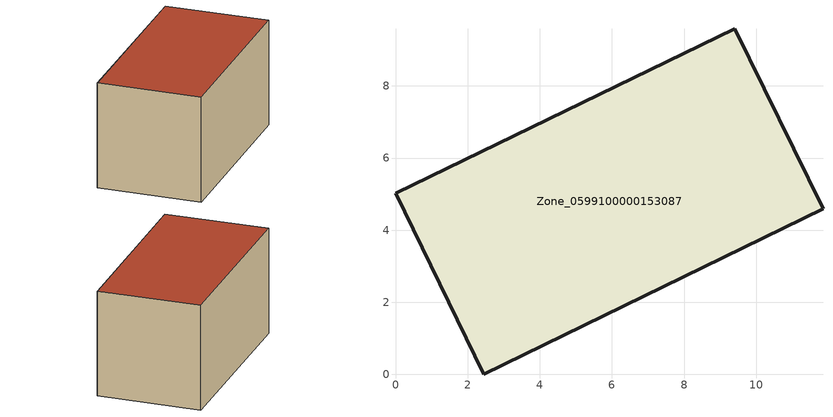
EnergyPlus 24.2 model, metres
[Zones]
Zone_0599100000153087
 floor ground (C_G): 2.45,0 0,5.02 9.41,9.59 11.85,4.59 z0
 wall outside (C_F): 2.45,0 11.85,4.59 9.41,9.59 0,5.02 2.45,0 z0:5.8
 roof outside (C_R): 0,5.02 2.45,0 11.85,4.59 9.41,9.59 z5.8
[BUILDING]
Pand.0599100000153087: North Axis=0; Terrain=City; Loads Convergence Tolerance Value=0.04; Temperature Convergence Tolerance Value=0.4; Solar Distribution=FullExterior; Maximum Number of Warmup Days=25; Minimum Number of Warmup Days=1
[Site:Location]
Rotterdam.The.Hague.AP_ZH_NLD Design_Conditions: Latitude=51.96; Longitude=4.45; Time Zone=1; Elevation=-4.5
[SITE:GROUNDTEMPERATURE:BUILDINGSURFACE]
18, 18, 18, 18, 18, 18, 18, 18, 18, 18, 18, 18
[MATERIAL] Thermal Absorptance=0.9; Solar Absorptance=0.7; Visible Absorptance=0.7
Name | Roughness | Thickness | Conductivity | Density | Specific Heat
G.TC.1965-1974 | MediumSmooth | 0.15 | 0.882353 | 540 | 1210
F.TC.1965-1974 | Rough | 0.3 | 0.697674 | 1920 | 840
R.TC.1965-1974 | MediumRough | 0.2 | 0.232558 | 1500 | 1000
[CONSTRUCTION]
C_G: G.TC.1965-1974
C_F: F.TC.1965-1974
C_R: R.TC.1965-1974
[ZONE]
Zone_0599100000153087: Type=1; Multiplier=1; Ceiling Height=Autocalculate; Volume=Autocalculate; Floor Area=autocalculate; Part of Total Floor Area=Yes
[ZONEINFILTRATION:DESIGNFLOWRATE]
Infil_Zone_0599100000153087: Zone or ZoneList or Space or SpaceList=Zone_0599100000153087; Schedule=AlwaysOn; Design Flow Rate Calculation Method=Flow/Area; Flow Rate per Floor Area=0.003; Constant Term Coefficient=1; Temperature Term Coefficient=0; Velocity Term Coefficient=0; Velocity Squared Term Coefficient=0
[HVACTEMPLATE:ZONE:IDEALLOADSAIRSYSTEM]
Zone_0599100000153087: Maximum Heating Supply Air Temperature=50; Minimum Cooling Supply Air Temperature=13; Maximum Heating Supply Air Humidity Ratio=0.0156; Minimum Cooling Supply Air Humidity Ratio=0.0077; Heating Limit=NoLimit; Cooling Limit=NoLimit; Dehumidification Control Type=ConstantSensibleHeatRatio; Cooling Sensible Heat Ratio=0.7; Dehumidification Setpoint=60; Humidification Control Type=None; Humidification Setpoint=30; Outdoor Air Method=None; Outdoor Air Flow Rate per Person=0.00944; Outdoor Air Flow Rate per Zone Floor Area=0; Outdoor Air Flow Rate per Zone=0; Demand Controlled Ventilation Type=None; Outdoor Air Economizer Type=NoEconomizer; Heat Recovery Type=None; Sensible Heat Recovery Effectiveness=0.7; Latent Heat Recovery Effectiveness=0.65
[ZONECONTROL:THERMOSTAT]
ThermostatControl_Zone_0599100000153087: Zone or ZoneList=Zone_0599100000153087; Control Type Schedule=DualSetpointControlType; Control 1=Thermostat_Zone_0599100000153087; Temperature Difference Between Cutout And Setpoint=0
[THERMOSTATSETPOINT:DUALSETPOINT]
Thermostat_Zone_0599100000153087: Heating Setpoint Temperature Schedule=HeatingSetpoint_Zone_0599100000153087; Cooling Setpoint Temperature Schedule=CoolingSetpoint_Zone_0599100000153087
[SCHEDULE:COMPACT]
HeatingSetpoint_Zone_0599100000153087: Through: 12/31, For: AllDays, Until: 24:00, 21
CoolingSetpoint_Zone_0599100000153087: Through: 12/31, For: AllDays, Until: 24:00, 24
DualSetpointControlType: Through: 12/31, For: AllDays, Until: 24:00, 4
AlwaysOn: Through: 12/31, For: AllDays, Until: 24:00, 1
